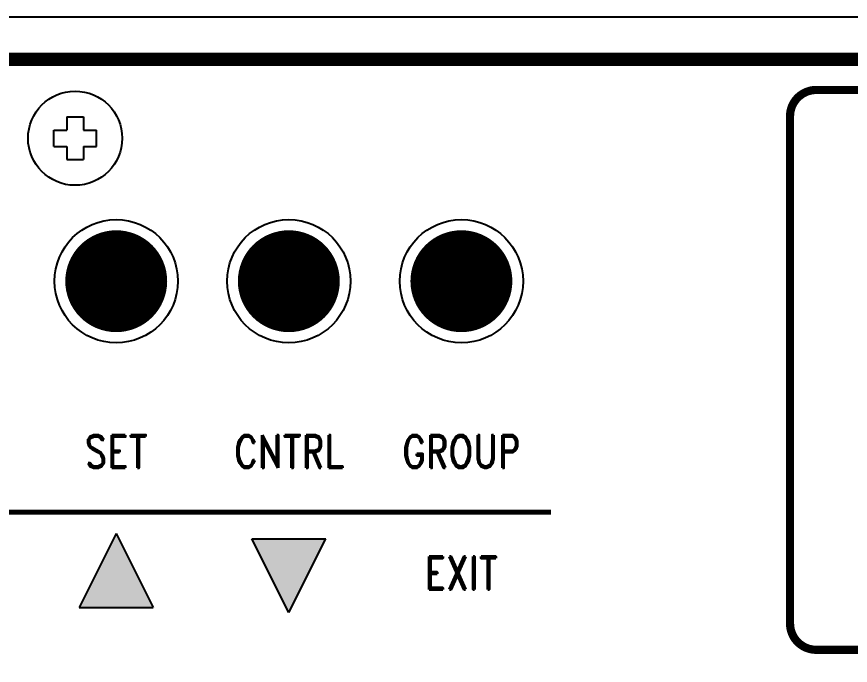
# Model space of a CAD drawing. Extents: x 2.2 to 21.2, y 6.6 to 10.5.
# Drawn here: x 11.572 to 14.108, y 8.516 to 10.49 of the extents above; entities that cross this region are included whole.
import ezdxf
from ezdxf.enums import TextEntityAlignment as Align

# ---------------------------------------------------------------- set-up
doc = ezdxf.new("R2010")
doc.units = 0
doc.header["$MEASUREMENT"] = 0
doc.layers.get('0').update_dxf_attribs({"linetype": 'CONTINUOUS'})
doc.styles.add('ROMAND', font='ROMAND', dxfattribs={"width": 0.875})

msp = doc.modelspace()

# ---------------------------------------------------------------- linework, layer by layer
at = {"extrusion": (0, 1, 0)}
msp.add_line((3.03, 10.49), (20.47, 10.49), dxfattribs=at)
at = {"linetype": 'CONTINUOUS'}
for p, q in [((11.725, 10.1851), (11.775, 10.1851)), ((11.725, 10.1851), (11.725, 10.145)), ((11.775, 10.1851), (11.775, 10.145)), ((11.6849, 10.095), (11.6849, 10.145)), ((11.6849, 10.145), (11.725, 10.145)), ((11.775, 10.145), (11.8151, 10.145)), ((11.8151, 10.095), (11.8151, 10.145)), ((11.6849, 10.095), (11.725, 10.095)), ((11.725, 10.095), (11.725, 10.0549)), ((11.775, 10.095), (11.8151, 10.095)), ((11.775, 10.095), (11.775, 10.0549)), ((11.725, 10.0549), (11.775, 10.0549)), ((11.875, 8.9173), (11.7625, 8.6923)), ((11.875, 8.9173), (11.9875, 8.6923)), ((12.4, 8.6765), (12.2875, 8.9015)), ((12.2875, 8.9015), (12.5125, 8.9015)), ((12.4, 8.6765), (12.5125, 8.9015)), ((11.7625, 8.6923), (11.9875, 8.6923))]:
    msp.add_line(p, q, dxfattribs=at)
for points, const_width in [([(3.09, 10.36), (20.41, 10.36, -0.414214), (20.49, 10.28), (20.49, 7.16, -0.414214), (20.41, 7.08), (3.09, 7.08, -0.414214), (3.01, 7.16), (3.01, 10.28, -0.414214)], 0.04), ([(11.7975, 9.685, 1), (11.9525, 9.685, 1)], 0.155), ([(12.3225, 9.685, 1), (12.4775, 9.685, 1)], 0.155), ([(12.8475, 9.685, 1), (13.0025, 9.685, 1)], 0.155)]:
    msp.add_lwpolyline(points, format="xyb", close=True, dxfattribs=dict(const_width=const_width))
at = {"linetype": 'CONTINUOUS', "const_width": 0.025}
msp.add_lwpolyline([(18.3107, 8.5633), (14.0047, 8.5633, -0.414214), (13.9247, 8.6433), (13.9247, 10.187, -0.414214), (14.0047, 10.267), (18.3107, 10.267, -0.414214), (18.3907, 10.187), (18.3907, 8.6433, -0.414214)], format="xyb", close=True, dxfattribs=at)
at = {"linetype": 'CONTINUOUS', "const_width": 0.015}
msp.add_lwpolyline([(13.1975, 8.9819), (9.5125, 8.9819)], dxfattribs=at)
for centre, radius in [((11.75, 10.12), 0.1432), ((11.875, 9.685), 0.1875), ((12.4, 9.685), 0.1875), ((12.925, 9.685), 0.1875)]:
    msp.add_circle(centre, radius)
for points in [[(11.875, 8.9173), (11.9875, 8.6923), (11.7625, 8.6923)], [(12.2875, 8.9015), (12.5125, 8.9015), (12.4, 8.6765)]]:
    msp.add_solid(points)

# ---------------------------------------------------------------- texts
at = {"linetype": 'CONTINUOUS', "style": 'ROMAND', "width": 0.8}
for s, p in [('SET', (11.875, 9.1168)), ('CNTRL', (12.4, 9.1168)), ('GROUP', (12.925, 9.1168)), ('EXIT', (12.925, 8.747))]:
    msp.add_text(s, height=0.1, dxfattribs=at).set_placement(p, align=Align.CENTER)

doc.saveas('drawing.dxf')
